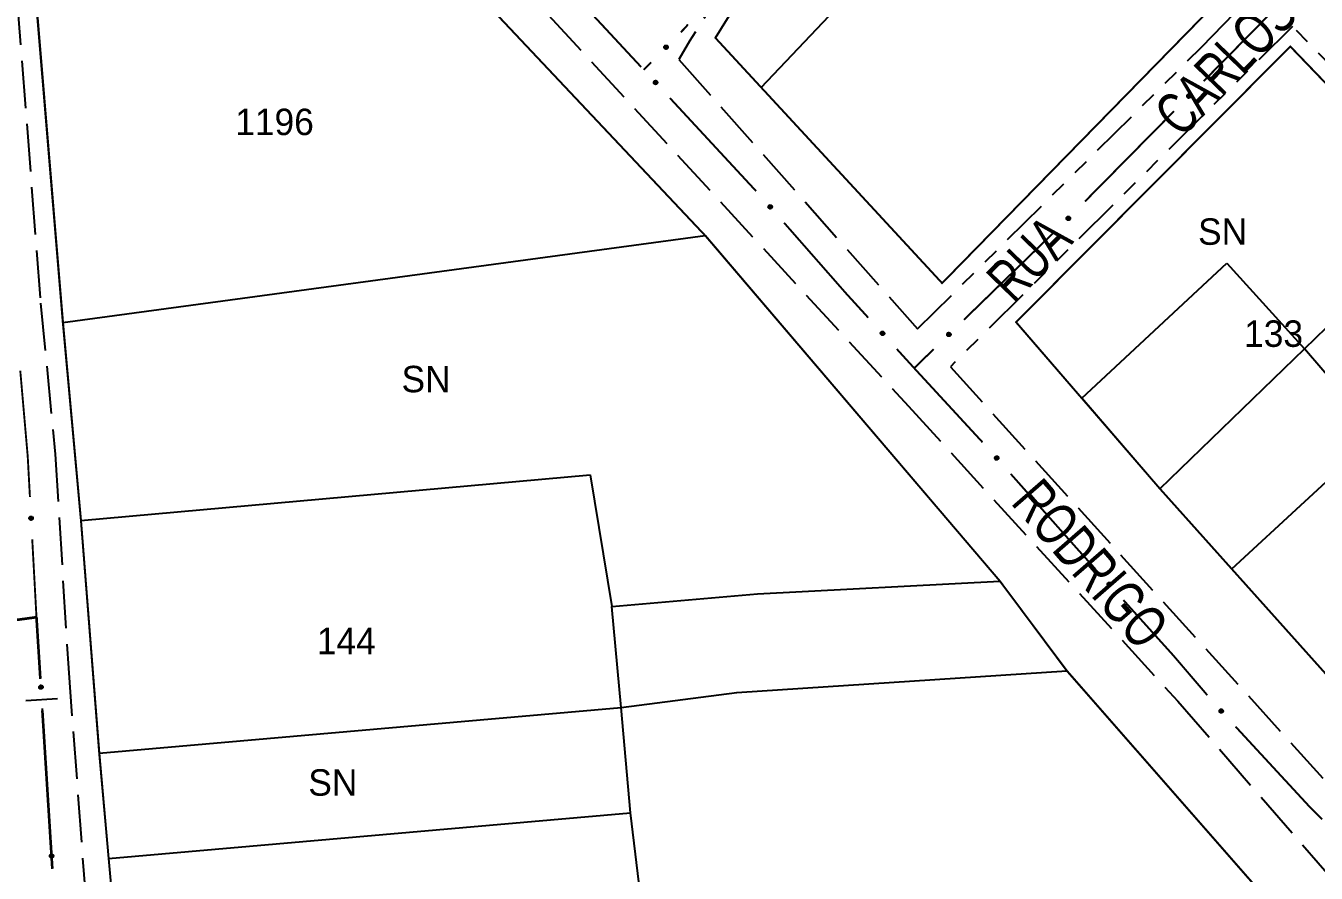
# Model space of a CAD drawing. Extents: x 203555 to 204724, y 4873703 to 4874787.
# Drawn here: x 203737.9 to 203860, y 4874218.1 to 4874298.3 of the extents above; entities that cross this region are included whole.
import ezdxf
from ezdxf.enums import TextEntityAlignment as Align

# ---------------------------------------------------------------- set-up
doc = ezdxf.new("R2010")
doc.units = 0
doc.header["$LTSCALE"] = 1.5
doc.header["$MEASUREMENT"] = 0
doc.linetypes.add('TRACO_11', pattern=[8, 3, -1, 3, -1])
doc.linetypes.add('TRACO_25', pattern=[8, 3, -1, 1, -1, 1, -1])
for name, color, linetype in [('CD_MALHA_LOTES', 7, 'CONTINUOUS'), ('LM-LIM-SETORES-BAIRROS', 250, 'CONTINUOUS'), ('RU-QUADRA', 210, 'CONTINUOUS'), ('SV-EIXO-RUA-N-PAV', 6, 'CONTINUOUS'), ('SV-EIXO-RUA-PAV', 20, 'CONTINUOUS'), ('SV-RUA-NAO-PAV', 7, 'CONTINUOUS'), ('SV-RUA-PAVIM', 7, 'CONTINUOUS'), ('SV-TXT-RUA-N-PAV', 7, 'CONTINUOUS'), ('SV-TXT-RUA-PAV', 7, 'CONTINUOUS'), ('Th_NmrPort', 1, 'CONTINUOUS')]:
    doc.layers.add(name, color=color, linetype=linetype)
doc.styles.add('ARIAL', font='ARIAL.SHX')

msp = doc.modelspace()

# ---------------------------------------------------------------- linework, layer by layer
at = {"layer": 'CD_MALHA_LOTES', "linetype": 'Continuous', "flags": 128}
for points in [[(203802.216741, 4874278.415261), (203790.197477, 4874291.155906), (203770.377777, 4874312.165159), (203763.517573, 4874319.437105), (203737.696531, 4874346.807893), (203735.162051, 4874344.974906), (203741.413878, 4874270.210521)], [(203893.200002, 4874343.955575), (203824.637069, 4874273.919708)], [(203803.180264, 4874297.111917), (203827.871525, 4874336.837396)], [(203807.512519, 4874292.429273), (203842.091842, 4874328.866392)], [(203807.512519, 4874292.429273), (203803.180264, 4874297.111917)], [(203857.592425, 4874296.303203), (203831.636477, 4874270.234142)], [(203872.479416, 4874280.829183), (203857.592425, 4874296.303203)], [(203824.637069, 4874273.919708), (203807.512519, 4874292.429273)], [(203858.921132, 4874267.703559), (203872.479416, 4874280.829183)], [(203741.413878, 4874270.210521), (203802.216741, 4874278.415261)], [(203830.111846, 4874245.743122), (203802.216741, 4874278.415261)], [(203837.855577, 4874263.036826), (203851.592568, 4874275.813065)], [(203851.592568, 4874275.813065), (203858.921132, 4874267.703559)], [(203741.413878, 4874270.210521), (203743.131181, 4874251.466447)], [(203831.636477, 4874270.234142), (203837.855577, 4874263.036826)], [(203845.255002, 4874254.47353), (203858.921132, 4874267.703559)], [(203865.873735, 4874259.628089), (203858.921132, 4874267.703559)], [(203845.255002, 4874254.47353), (203837.855577, 4874263.036826)], [(203852.050082, 4874246.892679), (203865.873735, 4874259.628089)], [(203743.131181, 4874251.466447), (203791.32497, 4874255.795948)], [(203791.32497, 4874255.795948), (203793.363361, 4874243.34166)], [(203852.050082, 4874246.892679), (203845.255002, 4874254.47353)], [(203743.131181, 4874251.466447), (203744.859399, 4874229.46549)], [(203866.421902, 4874230.858925), (203852.050082, 4874246.892679)], [(203793.363361, 4874243.34166), (203807.149284, 4874244.553666), (203830.111846, 4874245.743122)], [(203836.430393, 4874237.266616), (203830.111846, 4874245.743122)], [(203794.270869, 4874233.805436), (203793.363361, 4874243.34166)], [(203794.270869, 4874233.805436), (203805.19993, 4874235.196764), (203836.430393, 4874237.266616)], [(203869.271145, 4874199.793421), (203836.430393, 4874237.266616)], [(203744.859399, 4874229.46549), (203794.270869, 4874233.805436)], [(203795.145942, 4874223.843797), (203794.270869, 4874233.805436)], [(203744.859399, 4874229.46549), (203745.755301, 4874219.505725)], [(203745.755301, 4874219.505725), (203795.145942, 4874223.843797)], [(203797.339367, 4874205.593874), (203795.145942, 4874223.843797)], [(203745.755301, 4874219.505725), (203747.378048, 4874201.465614)]]:
    msp.add_lwpolyline(points, dxfattribs=at)
at = {"layer": 'LM-LIM-SETORES-BAIRROS', "const_width": 0.25}
for points in [[(203738.924878, 4874242.329772), (203736.787422, 4874242.04058)], [(203738.977951, 4874241.488374), (203738.924878, 4874242.329772)], [(203739.292715, 4874236.498292), (203738.977951, 4874241.488374)], [(203740.425865, 4874218.533995), (203739.481573, 4874233.504242)]]:
    msp.add_lwpolyline(points, dxfattribs=at)
at = {"layer": 'LM-LIM-SETORES-BAIRROS'}
msp.add_lwpolyline([(203740.915645, 4874234.596688), (203737.921596, 4874234.40783)], dxfattribs=at)
at = {"layer": 'RU-QUADRA', "linetype": 'Continuous', "const_width": 0.18, "flags": 128}
for points in [[(203869.271145, 4874199.793421), (203836.430393, 4874237.266616), (203830.111846, 4874245.743122), (203802.216741, 4874278.415261), (203737.696531, 4874346.807893), (203735.162051, 4874344.974906), (203741.413878, 4874270.210521), (203743.131181, 4874251.466447), (203744.859399, 4874229.46549), (203745.755301, 4874219.505725), (203747.378048, 4874201.465614), (203750.29591, 4874178.044657), (203751.307701, 4874166.61719), (203753.218857, 4874153.525573), (203758.88022, 4874129.39909), (203818.141214, 4874132.183163), (203856.521657, 4874133.972925), (203857.612912, 4874128.161651), (203760.445016, 4874122.54638)], [(203893.200002, 4874343.955575), (203824.637069, 4874273.919708), (203807.512519, 4874292.429273), (203803.180264, 4874297.111917), (203816.395896, 4874318.457902)]]:
    msp.add_lwpolyline(points, dxfattribs=at)
msp.add_lwpolyline([(203866.421902, 4874230.858925), (203859.394606, 4874238.698846), (203852.050082, 4874246.892679), (203845.255002, 4874254.47353), (203837.855577, 4874263.036826), (203831.636477, 4874270.234142), (203857.592425, 4874296.303203), (203872.479416, 4874280.829183), (203887.120728, 4874265.61053), (203894.772014, 4874257.657536), (203880.610414, 4874244.27095)], close=True, dxfattribs=at)
at = {"layer": 'SV-EIXO-RUA-N-PAV', "const_width": 0.18}
for points in [[(203857.825076, 4874301.566796), (203849.393736, 4874293.027913)], [(203800.573506, 4874298.396186), (203800.404755, 4874298.1537)], [(203800.404755, 4874298.1537), (203799.909341, 4874297.65271)], [(203797.096788, 4874294.808498), (203796.395513, 4874294.099329)], [(203846.58329, 4874290.181619), (203838.15195, 4874281.642737)], [(203835.315487, 4874278.822675), (203826.70724, 4874270.462168)], [(203823.837824, 4874267.675332), (203822.403116, 4874266.281914)], [(203822.403116, 4874266.281914), (203821.956359, 4874265.848014)]]:
    msp.add_lwpolyline(points, dxfattribs=at)
at = {"layer": 'SV-EIXO-RUA-N-PAV'}
for points in [[(203798.682365, 4874296.255367), (203798.683332, 4874296.206468), (203798.674164, 4874296.164244), (203798.65638, 4874296.131228), (203798.633059, 4874296.106151), (203798.60631, 4874296.083182), (203798.574232, 4874296.065975), (203798.534399, 4874296.054764), (203798.485354, 4874296.05345), (203798.442717, 4874296.065685), (203798.409416, 4874296.081387), (203798.381866, 4874296.1042), (203798.359989, 4874296.130559), (203798.343217, 4874296.164471), (203798.332249, 4874296.204949), (203798.332122, 4874296.254298), (203798.341394, 4874296.295631), (203798.359433, 4874296.327114), (203798.382543, 4874296.354665), (203798.410133, 4874296.377787), (203798.441718, 4874296.394496), (203798.482493, 4874296.405465), (203798.531202, 4874296.404946), (203798.572533, 4874296.396169), (203798.60426, 4874296.378576), (203798.630873, 4874296.355214), (203798.654236, 4874296.328665), (203798.672875, 4874296.29714), (203798.682365, 4874296.255367)], [(203848.167795, 4874291.629662), (203848.168798, 4874291.580763), (203848.159661, 4874291.538533), (203848.141902, 4874291.505504), (203848.118599, 4874291.480409), (203848.091867, 4874291.457421), (203848.059802, 4874291.44019), (203848.019978, 4874291.428949), (203847.970933, 4874291.427599), (203847.928287, 4874291.439802), (203847.894974, 4874291.45548), (203847.867408, 4874291.478273), (203847.845511, 4874291.504616), (203847.828714, 4874291.538515), (203847.817717, 4874291.578984), (203847.817552, 4874291.628333), (203847.826794, 4874291.669673), (203847.84481, 4874291.70117), (203847.867899, 4874291.728738), (203847.895472, 4874291.75188), (203847.927045, 4874291.768613), (203847.967811, 4874291.779612), (203848.016521, 4874291.779129), (203848.057858, 4874291.770382), (203848.089599, 4874291.752813), (203848.116229, 4874291.72947), (203848.139612, 4874291.702939), (203848.158274, 4874291.671427), (203848.167795, 4874291.629662)], [(203836.761203, 4874280.073331), (203836.761182, 4874280.024422), (203836.751163, 4874279.982392), (203836.732717, 4874279.949742), (203836.708893, 4874279.925141), (203836.681686, 4874279.902717), (203836.649267, 4874279.886161), (203836.609216, 4874279.875757), (203836.560154, 4874279.875433), (203836.517773, 4874279.888527), (203836.484796, 4874279.904899), (203836.457712, 4874279.928263), (203836.436372, 4874279.955059), (203836.420288, 4874279.989302), (203836.41014, 4874280.029993), (203836.411009, 4874280.079334), (203836.421114, 4874280.120472), (203836.439785, 4874280.151584), (203836.463447, 4874280.178663), (203836.491498, 4874280.201223), (203836.523414, 4874280.217291), (203836.564402, 4874280.227435), (203836.613091, 4874280.225932), (203836.654236, 4874280.216322), (203836.685602, 4874280.198092), (203836.711737, 4874280.174197), (203836.73456, 4874280.147182), (203836.752558, 4874280.115287), (203836.761203, 4874280.073331)], [(203825.452296, 4874269.089887), (203825.452275, 4874269.040978), (203825.442256, 4874268.998948), (203825.42381, 4874268.966298), (203825.399986, 4874268.941697), (203825.372779, 4874268.919273), (203825.34036, 4874268.902717), (203825.300309, 4874268.892313), (203825.251247, 4874268.891989), (203825.208866, 4874268.905083), (203825.175889, 4874268.921455), (203825.148805, 4874268.944819), (203825.127465, 4874268.971615), (203825.111381, 4874269.005858), (203825.101233, 4874269.046549), (203825.102102, 4874269.09589), (203825.112207, 4874269.137028), (203825.130879, 4874269.16814), (203825.15454, 4874269.195219), (203825.182591, 4874269.217779), (203825.214507, 4874269.233847), (203825.255495, 4874269.243991), (203825.304184, 4874269.242488), (203825.345329, 4874269.232878), (203825.376695, 4874269.214648), (203825.40283, 4874269.190753), (203825.425653, 4874269.163738), (203825.443652, 4874269.131843), (203825.452296, 4874269.089887)]]:
    msp.add_lwpolyline(points, close=True, dxfattribs=at)
for points in [[(203798.441718, 4874296.394496), (203798.332122, 4874296.254298)], [(203798.482493, 4874296.405465), (203798.332249, 4874296.204949)], [(203798.459925, 4874296.394392), (203798.33731, 4874296.235466)], [(203798.505235, 4874296.4014), (203798.33951, 4874296.187234)], [(203798.423326, 4874296.382609), (203798.340921, 4874296.27987)], [(203798.410133, 4874296.377787), (203798.341394, 4874296.295631)], [(203798.531202, 4874296.404946), (203798.343217, 4874296.164471)], [(203798.549629, 4874296.399718), (203798.354182, 4874296.151616)], [(203798.572533, 4874296.396169), (203798.359989, 4874296.130559)], [(203798.585409, 4874296.385446), (203798.372693, 4874296.119878)], [(203798.60426, 4874296.378576), (203798.381866, 4874296.1042)], [(203798.615433, 4874296.365351), (203798.395019, 4874296.095881)], [(203798.630873, 4874296.355214), (203798.409416, 4874296.081387)], [(203798.64067, 4874296.338476), (203798.430832, 4874296.075819)], [(203798.654236, 4874296.328665), (203798.442717, 4874296.065685)], [(203798.660129, 4874296.309638), (203798.467572, 4874296.062517)], [(203798.672875, 4874296.29714), (203798.485354, 4874296.05345)], [(203798.67575, 4874296.27692), (203798.511017, 4874296.057936)], [(203798.682365, 4874296.255367), (203798.534399, 4874296.054764)], [(203798.68181, 4874296.22871), (203798.559216, 4874296.065924)], [(203798.683332, 4874296.206468), (203798.574232, 4874296.065975)], [(203798.678209, 4874296.182376), (203798.595794, 4874296.081567)], [(203798.674164, 4874296.164244), (203798.60631, 4874296.083182)], [(203847.927045, 4874291.768613), (203847.817552, 4874291.628333)], [(203847.967811, 4874291.779612), (203847.817717, 4874291.578984)], [(203847.945252, 4874291.768522), (203847.822755, 4874291.609505)], [(203847.990557, 4874291.775563), (203847.82499, 4874291.561275)], [(203847.908661, 4874291.756712), (203847.826333, 4874291.653912)], [(203847.895472, 4874291.75188), (203847.826794, 4874291.669673)], [(203848.016521, 4874291.779129), (203847.828714, 4874291.538515)], [(203848.034952, 4874291.773915), (203847.839689, 4874291.525668)], [(203848.057858, 4874291.770382), (203847.845511, 4874291.504616)], [(203848.070743, 4874291.759669), (203847.858223, 4874291.493944)], [(203848.089599, 4874291.752813), (203847.867408, 4874291.478273)], [(203848.100781, 4874291.739596), (203847.880567, 4874291.469964)], [(203848.116229, 4874291.72947), (203847.894974, 4874291.45548)], [(203848.126039, 4874291.71274), (203847.916395, 4874291.449928)], [(203848.139612, 4874291.702939), (203847.928287, 4874291.439802)], [(203848.145519, 4874291.683917), (203847.953144, 4874291.436653)], [(203848.158274, 4874291.671427), (203847.970933, 4874291.427599)], [(203848.161164, 4874291.65121), (203847.996593, 4874291.432103)], [(203848.167795, 4874291.629662), (203848.019978, 4874291.428949)], [(203848.167259, 4874291.603004), (203848.044786, 4874291.440128)], [(203848.168798, 4874291.580763), (203848.059802, 4874291.44019)], [(203848.163693, 4874291.556667), (203848.081352, 4874291.455798)], [(203848.159661, 4874291.538533), (203848.091867, 4874291.457421)], [(203836.564402, 4874280.227435), (203836.41014, 4874280.029993)], [(203836.523414, 4874280.217291), (203836.411009, 4874280.079334)], [(203836.541616, 4874280.216819), (203836.415816, 4874280.060402)], [(203836.587058, 4874280.222911), (203836.417042, 4874280.012136)], [(203836.613091, 4874280.225932), (203836.420288, 4874279.989302)], [(203836.504786, 4874280.205778), (203836.420323, 4874280.104724)], [(203836.491498, 4874280.201223), (203836.421114, 4874280.120472)], [(203836.631409, 4874280.220333), (203836.430992, 4874279.976228)], [(203836.654236, 4874280.216322), (203836.436372, 4874279.955059)], [(203836.666894, 4874280.205341), (203836.448857, 4874279.944123)], [(203836.685602, 4874280.198092), (203836.457712, 4874279.928263)], [(203836.696505, 4874280.184644), (203836.470695, 4874279.91968)], [(203836.711737, 4874280.174197), (203836.484796, 4874279.904899)], [(203836.721195, 4874280.157265), (203836.506095, 4874279.898899)], [(203836.73456, 4874280.147182), (203836.517773, 4874279.888527)], [(203836.740067, 4874280.12804), (203836.542559, 4874279.884857)], [(203836.752558, 4874280.115287), (203836.560154, 4874279.875433)], [(203836.755025, 4874280.095013), (203836.585903, 4874279.8794)], [(203836.761203, 4874280.073331), (203836.609216, 4874279.875757)], [(203836.760109, 4874280.04669), (203836.634253, 4874279.886414)], [(203836.761182, 4874280.024422), (203836.649267, 4874279.886161)], [(203836.755574, 4874280.000438), (203836.67114, 4874279.901315)], [(203836.751163, 4874279.982392), (203836.681686, 4874279.902717)], [(203825.255495, 4874269.243991), (203825.101233, 4874269.046549)], [(203825.214507, 4874269.233847), (203825.102102, 4874269.09589)], [(203825.232709, 4874269.233375), (203825.106909, 4874269.076958)], [(203825.278151, 4874269.239467), (203825.108135, 4874269.028692)], [(203825.304184, 4874269.242488), (203825.111381, 4874269.005858)], [(203825.195879, 4874269.222334), (203825.111416, 4874269.12128)], [(203825.182591, 4874269.217779), (203825.112207, 4874269.137028)], [(203825.322502, 4874269.236889), (203825.122085, 4874268.992784)], [(203825.345329, 4874269.232878), (203825.127465, 4874268.971615)], [(203825.357987, 4874269.221897), (203825.139951, 4874268.960679)], [(203825.376695, 4874269.214648), (203825.148805, 4874268.944819)], [(203825.387598, 4874269.2012), (203825.161788, 4874268.936236)], [(203825.40283, 4874269.190753), (203825.175889, 4874268.921455)], [(203825.412288, 4874269.173821), (203825.197188, 4874268.915455)], [(203825.425653, 4874269.163738), (203825.208866, 4874268.905083)], [(203825.43116, 4874269.144596), (203825.233652, 4874268.901413)], [(203825.443652, 4874269.131843), (203825.251247, 4874268.891989)], [(203825.446118, 4874269.111569), (203825.276996, 4874268.895956)], [(203825.452296, 4874269.089887), (203825.300309, 4874268.892313)], [(203825.451202, 4874269.063246), (203825.325346, 4874268.90297)], [(203825.452275, 4874269.040978), (203825.34036, 4874268.902717)], [(203825.446667, 4874269.016994), (203825.362233, 4874268.917871)], [(203825.442256, 4874268.998948), (203825.372779, 4874268.919273)]]:
    msp.add_lwpolyline(points, dxfattribs=at)
at = {"layer": 'SV-EIXO-RUA-PAV', "const_width": 0.18}
for points in [[(203787.982458, 4874303.144425), (203796.155191, 4874294.357706)], [(203798.874709, 4874291.42441), (203807.031888, 4874282.62325)], [(203809.682294, 4874279.627585), (203814.961648, 4874273.616892)], [(203814.961648, 4874273.616892), (203815.515865, 4874272.9859)], [(203815.515865, 4874272.9859), (203817.645644, 4874270.651218)], [(203820.341419, 4874267.696087), (203821.689306, 4874266.218521)], [(203737.390226, 4874265.649703), (203738.084059, 4874257.679848)], [(203821.689306, 4874266.218521), (203822.209379, 4874265.648412)], [(203822.209379, 4874265.648412), (203828.467974, 4874258.86669)], [(203738.084059, 4874257.679848), (203738.095579, 4874257.547526)], [(203738.095579, 4874257.547526), (203738.30601, 4874253.686078)], [(203831.13097, 4874255.882091), (203837.107228, 4874249.152728)], [(203738.523669, 4874249.692004), (203738.904572, 4874242.702375)], [(203837.107228, 4874249.152728), (203837.440935, 4874248.776968)], [(203837.440935, 4874248.776968), (203839.11379, 4874246.922563)], [(203841.79309, 4874243.952487), (203846.481864, 4874238.754853)], [(203738.904572, 4874242.702375), (203738.924878, 4874242.329772)], [(203738.924878, 4874242.329772), (203739.21615, 4874237.712105)], [(203846.481864, 4874238.754853), (203846.506108, 4874238.727978)], [(203846.506108, 4874238.727978), (203849.734275, 4874234.957262)], [(203739.467961, 4874233.720039), (203740.223395, 4874221.743841)], [(203852.408194, 4874231.983257), (203859.19787, 4874224.641575)], [(203859.19787, 4874224.641575), (203859.330869, 4874224.497764)], [(203859.330869, 4874224.497764), (203860.605584, 4874223.221073)]]:
    msp.add_lwpolyline(points, dxfattribs=at)
at = {"layer": 'SV-EIXO-RUA-PAV'}
for points in [[(203797.498246, 4874293.071479), (203797.547141, 4874293.070316), (203797.588925, 4874293.059318), (203797.621135, 4874293.040114), (203797.645174, 4874293.015722), (203797.666956, 4874292.987999), (203797.68275, 4874292.955202), (203797.692217, 4874292.914919), (203797.691394, 4874292.865863), (203797.677314, 4874292.823799), (203797.660177, 4874292.791213), (203797.636186, 4874292.764683), (203797.608899, 4874292.743974), (203797.57429, 4874292.728695), (203797.533373, 4874292.7195), (203797.484065, 4874292.721521), (203797.443174, 4874292.732584), (203797.412507, 4874292.751977), (203797.385988, 4874292.776264), (203797.364089, 4874292.804835), (203797.348771, 4874292.837117), (203797.339588, 4874292.878331), (203797.342227, 4874292.926971), (203797.352796, 4874292.967881), (203797.371753, 4874292.998813), (203797.396252, 4874293.024382), (203797.423793, 4874293.046568), (203797.4561, 4874293.063817), (203797.498246, 4874293.071479)], [(203808.350346, 4874281.310854), (203808.399192, 4874281.308385), (203808.440667, 4874281.296274), (203808.472353, 4874281.276216), (203808.495731, 4874281.251191), (203808.516764, 4874281.222895), (203808.531676, 4874281.189688), (203808.540062, 4874281.149166), (203808.537929, 4874281.10015), (203808.52273, 4874281.058477), (203808.504727, 4874281.026361), (203808.480036, 4874281.000481), (203808.452206, 4874280.980509), (203808.4172, 4874280.96616), (203808.376052, 4874280.958062), (203808.326816, 4874280.9614), (203808.286236, 4874280.973552), (203808.256098, 4874280.993758), (203808.230237, 4874281.018746), (203808.20911, 4874281.047891), (203808.19466, 4874281.080572), (203808.186581, 4874281.122016), (203808.19052, 4874281.170569), (203808.202178, 4874281.211181), (203808.221955, 4874281.241595), (203808.247129, 4874281.266501), (203808.275253, 4874281.287942), (203808.308009, 4874281.304321), (203808.350346, 4874281.310854)], [(203818.978024, 4874269.353989), (203819.026908, 4874269.352439), (203819.068604, 4874269.341111), (203819.100662, 4874269.321653), (203819.124507, 4874269.297072), (203819.146069, 4874269.269177), (203819.161603, 4874269.236257), (203819.170751, 4874269.1959), (203819.16954, 4874269.146852), (203819.155128, 4874269.104901), (203819.137733, 4874269.072452), (203819.113534, 4874269.046112), (203819.086084, 4874269.025619), (203819.051355, 4874269.010614), (203819.010367, 4874269.001743), (203818.961076, 4874269.004154), (203818.920274, 4874269.01554), (203818.889761, 4874269.035175), (203818.863435, 4874269.059672), (203818.841763, 4874269.088414), (203818.826701, 4874269.120817), (203818.817843, 4874269.162102), (203818.820868, 4874269.21072), (203818.831759, 4874269.251544), (203818.85096, 4874269.282325), (203818.875661, 4874269.307701), (203818.903376, 4874269.329667), (203818.935819, 4874269.34666), (203818.978024, 4874269.353989)], [(203829.789813, 4874257.558033), (203829.838671, 4874257.555831), (203829.880213, 4874257.543948), (203829.912008, 4874257.524064), (203829.935523, 4874257.499168), (203829.956711, 4874257.470987), (203829.971804, 4874257.437863), (203829.980413, 4874257.397388), (203829.978548, 4874257.34836), (203829.963578, 4874257.306605), (203829.945752, 4874257.27439), (203829.921203, 4874257.248376), (203829.893482, 4874257.228251), (203829.858556, 4874257.213711), (203829.817453, 4874257.205387), (203829.768199, 4874257.208456), (203829.727553, 4874257.220385), (203829.697305, 4874257.240425), (203829.671308, 4874257.265271), (203829.650021, 4874257.294299), (203829.635392, 4874257.326901), (203829.627086, 4874257.3683), (203829.630759, 4874257.416873), (203829.642194, 4874257.457549), (203829.661804, 4874257.488071), (203829.686841, 4874257.513114), (203829.714847, 4874257.53471), (203829.747513, 4874257.551268), (203829.789813, 4874257.558033)], [(203738.516939, 4874251.838499), (203738.553812, 4874251.806368), (203738.578932, 4874251.771212), (203738.591444, 4874251.735861), (203738.594355, 4874251.701739), (203738.593402, 4874251.666495), (203738.584601, 4874251.631173), (203738.566149, 4874251.594134), (203738.534177, 4874251.55692), (203738.496472, 4874251.533553), (203738.46247, 4874251.519432), (203738.427064, 4874251.514348), (203738.392842, 4874251.515848), (203738.356455, 4874251.526203), (203738.319102, 4874251.545269), (203738.282459, 4874251.578324), (203738.258068, 4874251.612958), (203738.246864, 4874251.64747), (203738.241978, 4874251.683097), (203738.243383, 4874251.719066), (203738.252222, 4874251.753689), (203738.271486, 4874251.791262), (203738.30459, 4874251.826997), (203738.338856, 4874251.851718), (203738.373201, 4874251.863404), (203738.408384, 4874251.867425), (203738.443745, 4874251.866898), (203738.479619, 4874251.859529), (203738.516939, 4874251.838499)], [(203840.438936, 4874245.617945), (203840.48781, 4874245.616123), (203840.529443, 4874245.604564), (203840.561392, 4874245.584928), (203840.5851, 4874245.560215), (203840.606506, 4874245.5322), (203840.621857, 4874245.499194), (203840.63078, 4874245.458787), (203840.629297, 4874245.409746), (203840.614652, 4874245.367876), (203840.597077, 4874245.335524), (203840.572731, 4874245.309319), (203840.545168, 4874245.28898), (203840.510356, 4874245.274168), (203840.469319, 4874245.265525), (203840.420043, 4874245.26821), (203840.379305, 4874245.279823), (203840.348901, 4874245.299627), (203840.322712, 4874245.324269), (203840.3012, 4874245.353132), (203840.286318, 4874245.385618), (203840.27769, 4874245.426952), (203840.280985, 4874245.475552), (203840.292104, 4874245.516315), (203840.311475, 4874245.546989), (203840.336317, 4874245.572227), (203840.364154, 4874245.594039), (203840.39669, 4874245.610851), (203840.438936, 4874245.617945)], [(203739.442873, 4874235.866398), (203739.480019, 4874235.834583), (203739.505439, 4874235.799644), (203739.518253, 4874235.764401), (203739.521456, 4874235.730305), (203739.520804, 4874235.695054), (203739.512305, 4874235.659659), (203739.494171, 4874235.622463), (203739.462518, 4874235.584976), (203739.425015, 4874235.561288), (203739.391135, 4874235.546877), (203739.355774, 4874235.54149), (203739.32154, 4874235.542698), (203739.285065, 4874235.552741), (203739.247551, 4874235.571487), (203739.210627, 4874235.604227), (203739.185941, 4874235.638652), (203739.174441, 4874235.673066), (203739.169251, 4874235.70865), (203739.170348, 4874235.74463), (203739.178891, 4874235.779327), (203739.197833, 4874235.817064), (203739.23063, 4874235.85308), (203739.264683, 4874235.878094), (203739.298927, 4874235.890073), (203739.334075, 4874235.894394), (203739.369439, 4874235.89417), (203739.405375, 4874235.887108), (203739.442873, 4874235.866398)], [(203851.033522, 4874233.631821), (203851.082416, 4874233.630604), (203851.124188, 4874233.619561), (203851.156378, 4874233.600322), (203851.18039, 4874233.575905), (203851.202142, 4874233.548157), (203851.2179, 4874233.515344), (203851.227323, 4874233.47505), (203851.226447, 4874233.425995), (203851.212321, 4874233.383947), (203851.195148, 4874233.351379), (203851.171129, 4874233.324875), (203851.14382, 4874233.304196), (203851.109194, 4874233.288954), (203851.068267, 4874233.279804), (203851.018961, 4874233.281878), (203850.978083, 4874233.292986), (203850.947436, 4874233.312412), (203850.920944, 4874233.336728), (203850.899076, 4874233.365322), (203850.883793, 4874233.397622), (203850.874654, 4874233.438845), (203850.877347, 4874233.487483), (203850.88796, 4874233.528381), (203850.90695, 4874233.559292), (203850.931477, 4874233.584835), (203850.959042, 4874233.60699), (203850.991368, 4874233.624204), (203851.033522, 4874233.631821)], [(203740.450117, 4874219.898134), (203740.487264, 4874219.866319), (203740.512684, 4874219.83138), (203740.525498, 4874219.796137), (203740.5287, 4874219.762041), (203740.528048, 4874219.72679), (203740.51955, 4874219.691395), (203740.501415, 4874219.654199), (203740.469762, 4874219.616712), (203740.432259, 4874219.593024), (203740.398379, 4874219.578613), (203740.363018, 4874219.573226), (203740.328784, 4874219.574433), (203740.29231, 4874219.584477), (203740.254795, 4874219.603223), (203740.217871, 4874219.635963), (203740.193185, 4874219.670387), (203740.181686, 4874219.704802), (203740.176495, 4874219.740386), (203740.177592, 4874219.776366), (203740.186135, 4874219.811063), (203740.205077, 4874219.8488), (203740.237875, 4874219.884816), (203740.271927, 4874219.909829), (203740.306171, 4874219.921809), (203740.341319, 4874219.92613), (203740.376683, 4874219.925906), (203740.412619, 4874219.918844), (203740.450117, 4874219.898134)]]:
    msp.add_lwpolyline(points, close=True, dxfattribs=at)
for points in [[(203797.339588, 4874292.878331), (203797.533373, 4874292.7195)], [(203797.342227, 4874292.926971), (203797.57429, 4874292.728695)], [(203797.34464, 4874292.900875), (203797.551387, 4874292.725982)], [(203797.348252, 4874292.945153), (203797.58761, 4874292.73909)], [(203797.348771, 4874292.837117), (203797.484065, 4874292.721521)], [(203797.349668, 4874292.855303), (203797.503105, 4874292.725885)], [(203797.352796, 4874292.967881), (203797.608899, 4874292.743974)], [(203797.359847, 4874292.818225), (203797.4589, 4874292.731426)], [(203797.364069, 4874292.980278), (203797.620123, 4874292.756201)], [(203797.364089, 4874292.804835), (203797.443174, 4874292.732584)], [(203797.371753, 4874292.998813), (203797.636186, 4874292.764683)], [(203797.385452, 4874293.009399), (203797.645069, 4874292.777462)], [(203797.396252, 4874293.024382), (203797.660177, 4874292.791213)], [(203797.413401, 4874293.033442), (203797.666672, 4874292.812367)], [(203797.423793, 4874293.046568), (203797.677314, 4874292.823799)], [(203797.443058, 4874293.051627), (203797.681561, 4874292.848493)], [(203797.4561, 4874293.063817), (203797.691394, 4874292.865863)], [(203797.476425, 4874293.065809), (203797.68803, 4874292.891697)], [(203797.498246, 4874293.071479), (203797.692217, 4874292.914919)], [(203797.524853, 4874293.069763), (203797.682147, 4874292.940199)], [(203797.547141, 4874293.070316), (203797.68275, 4874292.955202)], [(203797.570987, 4874293.064149), (203797.668112, 4874292.977423)], [(203797.588925, 4874293.059318), (203797.666956, 4874292.987999)], [(203808.197029, 4874281.188583), (203808.430794, 4874280.976196)], [(203808.202178, 4874281.211181), (203808.452206, 4874280.980509)], [(203808.213779, 4874281.223273), (203808.463752, 4874280.992432)], [(203808.221955, 4874281.241595), (203808.480036, 4874281.000481)], [(203808.235932, 4874281.251811), (203808.489258, 4874281.013018)], [(203808.247129, 4874281.266501), (203808.504727, 4874281.026361)], [(203808.264514, 4874281.275099), (203808.511786, 4874281.047333)], [(203808.275253, 4874281.287942), (203808.52273, 4874281.058477)], [(203808.294646, 4874281.292485), (203808.527636, 4874281.083048)], [(203808.308009, 4874281.304321), (203808.537929, 4874281.10015)], [(203808.328381, 4874281.305769), (203808.535256, 4874281.126064)], [(203808.350346, 4874281.310854), (203808.540062, 4874281.149166)], [(203808.376898, 4874281.308428), (203808.530672, 4874281.174706)], [(203808.399192, 4874281.308385), (203808.531676, 4874281.189688)], [(203808.422865, 4874281.301583), (203808.517637, 4874281.212292)], [(203808.440667, 4874281.296274), (203808.516764, 4874281.222895)], [(203808.186581, 4874281.122016), (203808.376052, 4874280.958062)], [(203808.19052, 4874281.170569), (203808.4172, 4874280.96616)], [(203808.192234, 4874281.144417), (203808.394233, 4874280.964061)], [(203808.19466, 4874281.080572), (203808.326816, 4874280.9614)], [(203808.196043, 4874281.098727), (203808.345966, 4874280.965254)], [(203808.205227, 4874281.06139), (203808.301924, 4874280.971974)], [(203808.20911, 4874281.047891), (203808.286236, 4874280.973552)], [(203818.817843, 4874269.162102), (203819.010367, 4874269.001743)], [(203818.820868, 4874269.21072), (203819.051355, 4874269.010614)], [(203818.823073, 4874269.184605), (203819.028431, 4874269.008083)], [(203818.826701, 4874269.120817), (203818.961076, 4874269.004154)], [(203818.827036, 4874269.228854), (203819.064757, 4874269.020904)], [(203818.827741, 4874269.138995), (203818.98015, 4874269.008367)], [(203818.831759, 4874269.251544), (203819.086084, 4874269.025619)], [(203818.837626, 4874269.101838), (203818.93599, 4874269.014257)], [(203818.841763, 4874269.088414), (203818.920274, 4874269.01554)], [(203818.843131, 4874269.263853), (203819.097404, 4874269.037757)], [(203818.85096, 4874269.282325), (203819.113534, 4874269.046112)], [(203818.864743, 4874269.292803), (203819.122518, 4874269.05882)], [(203818.875661, 4874269.307701), (203819.137733, 4874269.072452)], [(203818.892881, 4874269.316624), (203819.144396, 4874269.093553)], [(203818.903376, 4874269.329667), (203819.155128, 4874269.104901)], [(203818.922681, 4874269.334574), (203819.159571, 4874269.12956)], [(203818.935819, 4874269.34666), (203819.16954, 4874269.146852)], [(203818.956159, 4874269.348492), (203819.16638, 4874269.172712)], [(203818.978024, 4874269.353989), (203819.170751, 4874269.1959)], [(203819.004617, 4874269.352063), (203819.160882, 4874269.221258)], [(203819.026908, 4874269.352439), (203819.161603, 4874269.236257)], [(203819.050705, 4874269.346084), (203819.147141, 4874269.258592)], [(203819.068604, 4874269.341111), (203819.146069, 4874269.269177)], [(203829.627086, 4874257.3683), (203829.817453, 4874257.205387)], [(203829.630759, 4874257.416873), (203829.858556, 4874257.213711)], [(203829.632616, 4874257.390731), (203829.835601, 4874257.211486)], [(203829.635392, 4874257.326901), (203829.768199, 4874257.208456)], [(203829.636675, 4874257.345063), (203829.787328, 4874257.212414)], [(203829.637169, 4874257.434923), (203829.872094, 4874257.223821)], [(203829.642194, 4874257.457549), (203829.893482, 4874257.228251)], [(203829.646064, 4874257.307777), (203829.74325, 4874257.218893)], [(203829.650021, 4874257.294299), (203829.727553, 4874257.220385)], [(203829.653729, 4874257.469704), (203829.904964, 4874257.240237)], [(203829.661804, 4874257.488071), (203829.921203, 4874257.248376)], [(203829.675725, 4874257.498364), (203829.930356, 4874257.260963)], [(203829.686841, 4874257.513114), (203829.945752, 4874257.27439)], [(203829.704178, 4874257.521808), (203829.952695, 4874257.295401)], [(203829.714847, 4874257.53471), (203829.963578, 4874257.306605)], [(203829.734215, 4874257.539358), (203829.968349, 4874257.331203)], [(203829.747513, 4874257.551268), (203829.978548, 4874257.34836)], [(203829.767876, 4874257.552828), (203829.975734, 4874257.37426)], [(203829.789813, 4874257.558033), (203829.980413, 4874257.397388)], [(203829.816378, 4874257.555753), (203829.970883, 4874257.422875)], [(203829.838671, 4874257.555831), (203829.971804, 4874257.437863)], [(203829.862382, 4874257.549159), (203829.957642, 4874257.460389)], [(203829.880213, 4874257.543948), (203829.956711, 4874257.470987)], [(203738.373201, 4874251.863404), (203738.427064, 4874251.514348)], [(203738.390503, 4874251.862797), (203738.442062, 4874251.518504)], [(203738.408384, 4874251.867425), (203738.46247, 4874251.519432)], [(203738.427365, 4874251.863439), (203738.480981, 4874251.531557)], [(203738.443745, 4874251.866898), (203738.496472, 4874251.533553)], [(203738.243383, 4874251.719066), (203738.258068, 4874251.612958)], [(203738.248673, 4874251.732078), (203738.269426, 4874251.602021)], [(203738.252222, 4874251.753689), (203738.282459, 4874251.578324)], [(203738.264529, 4874251.767106), (203738.299895, 4874251.569518)], [(203738.271486, 4874251.791262), (203738.319102, 4874251.545269)], [(203738.289774, 4874251.805379), (203738.337102, 4874251.538748)], [(203738.30459, 4874251.826997), (203738.356455, 4874251.526203)], [(203738.320841, 4874251.837136), (203738.373343, 4874251.525691)], [(203738.338856, 4874251.851718), (203738.392842, 4874251.515848)], [(203738.355449, 4874251.854054), (203738.409288, 4874251.518084)], [(203738.461798, 4874251.858483), (203738.515515, 4874251.549837)], [(203738.479619, 4874251.859529), (203738.534177, 4874251.55692)], [(203738.496529, 4874251.848077), (203738.548093, 4874251.578944)], [(203738.516939, 4874251.838499), (203738.566149, 4874251.594134)], [(203738.536313, 4874251.820181), (203738.574552, 4874251.620015)], [(203738.553812, 4874251.806368), (203738.584601, 4874251.631173)], [(203738.568218, 4874251.786389), (203738.587535, 4874251.65762)], [(203738.578932, 4874251.771212), (203738.593402, 4874251.666495)], [(203840.27769, 4874245.426952), (203840.469319, 4874245.265525)], [(203840.280985, 4874245.475552), (203840.510356, 4874245.274168)], [(203840.283046, 4874245.449426), (203840.487418, 4874245.271764)], [(203840.286318, 4874245.385618), (203840.420043, 4874245.26821)], [(203840.287254, 4874245.493651), (203840.523815, 4874245.284383)], [(203840.28746, 4874245.40379), (203840.43914, 4874245.272317)], [(203840.292104, 4874245.516315), (203840.545168, 4874245.28898)], [(203840.297138, 4874245.366578), (203840.395013, 4874245.278453)], [(203840.3012, 4874245.353132), (203840.379305, 4874245.279823)], [(203840.303543, 4874245.52856), (203840.556556, 4874245.301054)], [(203840.311475, 4874245.546989), (203840.572731, 4874245.309319)], [(203840.325316, 4874245.55739), (203840.581786, 4874245.321977)], [(203840.336317, 4874245.572227), (203840.597077, 4874245.335524)], [(203840.353586, 4874245.581054), (203840.603856, 4874245.356588)], [(203840.364154, 4874245.594039), (203840.614652, 4874245.367876)], [(203840.383485, 4874245.598838), (203840.619231, 4874245.39251)], [(203840.39669, 4874245.610851), (203840.629297, 4874245.409746)], [(203840.417041, 4874245.612569), (203840.626281, 4874245.435624)], [(203840.438936, 4874245.617945), (203840.63078, 4874245.458787)], [(203840.465518, 4874245.615871), (203840.621052, 4874245.4842)], [(203840.48781, 4874245.616123), (203840.621857, 4874245.499194)], [(203840.511572, 4874245.609636), (203840.607519, 4874245.52161)], [(203840.529443, 4874245.604564), (203840.606506, 4874245.5322)], [(203739.170348, 4874235.74463), (203739.185941, 4874235.638652)], [(203739.175527, 4874235.757687), (203739.197391, 4874235.627812)], [(203739.178891, 4874235.779327), (203739.210627, 4874235.604227)], [(203739.191083, 4874235.792849), (203739.228137, 4874235.59557)], [(203739.197833, 4874235.817064), (203739.247551, 4874235.571487)], [(203739.216, 4874235.831336), (203739.265606, 4874235.56512)], [(203739.23063, 4874235.85308), (203739.285065, 4874235.552741)], [(203739.246794, 4874235.863358), (203739.301958, 4874235.552374)], [(203739.264683, 4874235.878094), (203739.32154, 4874235.542698)], [(203739.281256, 4874235.880571), (203739.337967, 4874235.545074)], [(203739.298927, 4874235.890073), (203739.355774, 4874235.54149)], [(203739.316234, 4874235.889614), (203739.370736, 4874235.545774)], [(203739.334075, 4874235.894394), (203739.391135, 4874235.546877)], [(203739.353089, 4874235.890571), (203739.409541, 4874235.55916)], [(203739.369439, 4874235.89417), (203739.425015, 4874235.561288)], [(203739.387564, 4874235.88591), (203739.443918, 4874235.577735)], [(203739.405375, 4874235.887108), (203739.462518, 4874235.584976)], [(203739.422382, 4874235.875801), (203739.476245, 4874235.607119)], [(203739.442873, 4874235.866398), (203739.494171, 4874235.622463)], [(203739.462403, 4874235.848246), (203739.502352, 4874235.648415)], [(203739.480019, 4874235.834583), (203739.512305, 4874235.659659)], [(203739.494596, 4874235.814729), (203739.515013, 4874235.686129)], [(203739.505439, 4874235.799644), (203739.520804, 4874235.695054)], [(203850.90695, 4874233.559292), (203851.171129, 4874233.324875)], [(203850.920661, 4874233.569863), (203851.180026, 4874233.337644)], [(203850.931477, 4874233.584835), (203851.195148, 4874233.351379)], [(203850.948636, 4874233.593876), (203851.201666, 4874233.372526)], [(203850.959042, 4874233.60699), (203851.212321, 4874233.383947)], [(203850.978313, 4874233.612029), (203851.216595, 4874233.408635)], [(203850.991368, 4874233.624204), (203851.226447, 4874233.425995)], [(203851.011696, 4874233.626174), (203851.223111, 4874233.451833)], [(203851.033522, 4874233.631821), (203851.227323, 4874233.47505)], [(203851.060128, 4874233.630076), (203851.217281, 4874233.500341)], [(203851.082416, 4874233.630604), (203851.2179, 4874233.515344)], [(203851.106255, 4874233.624412), (203851.203286, 4874233.53758)], [(203851.124188, 4874233.619561), (203851.202142, 4874233.548157)], [(203850.874654, 4874233.438845), (203851.068267, 4874233.279804)], [(203850.877347, 4874233.487483), (203851.109194, 4874233.288954)], [(203850.879731, 4874233.461384), (203851.086287, 4874233.286266)], [(203850.883391, 4874233.505658), (203851.122525, 4874233.299335)], [(203850.883793, 4874233.397622), (203851.018961, 4874233.281878)], [(203850.884709, 4874233.415806), (203851.038006, 4874233.286221)], [(203850.88796, 4874233.528381), (203851.14382, 4874233.304196)], [(203850.894848, 4874233.378717), (203850.993807, 4874233.29181)], [(203850.899076, 4874233.365322), (203850.978083, 4874233.292986)], [(203850.899247, 4874233.540766), (203851.155057, 4874233.316411)], [(203740.177592, 4874219.776366), (203740.193185, 4874219.670387)], [(203740.182771, 4874219.789423), (203740.204636, 4874219.659548)], [(203740.186135, 4874219.811063), (203740.217871, 4874219.635963)], [(203740.198327, 4874219.824585), (203740.235381, 4874219.627306)], [(203740.205077, 4874219.8488), (203740.254795, 4874219.603223)], [(203740.223244, 4874219.863072), (203740.27285, 4874219.596856)], [(203740.237875, 4874219.884816), (203740.29231, 4874219.584477)], [(203740.254038, 4874219.895094), (203740.309202, 4874219.584109)], [(203740.271927, 4874219.909829), (203740.328784, 4874219.574433)], [(203740.2885, 4874219.912307), (203740.345211, 4874219.57681)], [(203740.306171, 4874219.921809), (203740.363018, 4874219.573226)], [(203740.323478, 4874219.92135), (203740.37798, 4874219.57751)], [(203740.341319, 4874219.92613), (203740.398379, 4874219.578613)], [(203740.360333, 4874219.922307), (203740.416786, 4874219.590896)], [(203740.376683, 4874219.925906), (203740.432259, 4874219.593024)], [(203740.394808, 4874219.917646), (203740.451162, 4874219.609471)], [(203740.412619, 4874219.918844), (203740.469762, 4874219.616712)], [(203740.429626, 4874219.907537), (203740.48349, 4874219.638855)], [(203740.450117, 4874219.898134), (203740.501415, 4874219.654199)], [(203740.469647, 4874219.879982), (203740.509597, 4874219.680151)], [(203740.487264, 4874219.866319), (203740.51955, 4874219.691395)], [(203740.50184, 4874219.846465), (203740.522257, 4874219.717865)], [(203740.512684, 4874219.83138), (203740.528048, 4874219.72679)]]:
    msp.add_lwpolyline(points, dxfattribs=at)
at = {"layer": 'SV-RUA-NAO-PAV', "linetype": 'TRACO_25'}
for points in [[(203822.317373, 4874269.587844, 7.571764), (203849.187714, 4874296.245047, 7.951255), (203892.564674, 4874340.851186, 8.462405), (203907.237363, 4874341.113091, 8.609554), (203904.163343, 4874383.833308, 8.663767), (203900.866833, 4874423.513947, 8.361724), (203900.494273, 4874431.320286, 8.330745), (203900.412222, 4874436.803931, 8.261043), (203900.424903, 4874442.164667, 8.22232), (203900.67817, 4874448.3605, 8.175851)], [(203832.106225, 4874347.692952, 8.106149), (203814.17472, 4874317.926906, 7.82734), (203800.728853, 4874296.803291, 7.594998)], [(203861.687209, 4874225.991677, 7.285211), (203867.306989, 4874230.228487, 7.401381), (203896.812134, 4874257.990131, 8.005467), (203857.803156, 4874298.204603, 8.175851), (203825.419654, 4874266.01676, 7.471083)]]:
    msp.add_polyline3d(points, dxfattribs=at)
at = {"layer": 'SV-RUA-PAVIM', "linetype": 'TRACO_11'}
for points in [[(203733.364487, 4874345.590402, 7.602743), (203735.891104, 4874349.288577, 7.602743), (203738.727064, 4874349.428415, 7.594998), (203741.392871, 4874348.142433, 7.587254), (203779.266364, 4874308.086809, 7.625978), (203821.439586, 4874262.297783, 7.347168), (203846.947388, 4874234.386121, 7.261976), (203868.521046, 4874209.56079, 7.176785), (203885.800091, 4874190.299216, 7.045125), (203897.000126, 4874178.435782, 7.021891), (203911.81265, 4874162.168038, 6.952188), (203940.332502, 4874131.066476, 6.766315), (203965.411943, 4874102.662388, 6.743082), (204006.913995, 4874054.908508, 6.781805)], [(203733.364487, 4874345.590402, 7.602743), (203737.069989, 4874300.938746, 5.875675), (203739.311746, 4874272.039565, 5.875675), (203740.697827, 4874257.753741, 5.875675), (203741.943408, 4874237.50528, 5.449717), (203745.700393, 4874187.651017, 4.481629), (203748.290984, 4874158.883381, 4.226054), (203748.928883, 4874153.332649, 4.226054), (203749.881654, 4874147.784003, 4.233799), (203750.888438, 4874141.628798, 4.288011), (203752.051279, 4874135.163822, 4.20282), (203754.356101, 4874126.267007, 4.117628)], [(203800.728853, 4874296.803291, 7.594998), (203799.730071, 4874295.078352, 7.594998), (203822.317373, 4874269.587844, 7.571764)], [(203825.419654, 4874266.01676, 7.409126), (203861.687209, 4874225.991677, 7.285211)]]:
    msp.add_polyline3d(points, dxfattribs=at)

# ---------------------------------------------------------------- texts
at = {"layer": 'SV-TXT-RUA-N-PAV', "style": 'ARIAL', "width": 0.7}
for s, p in [('CARLOS', (203847.311472, 4874287.560855)), ('RUA', (203831.441845, 4874271.902824))]:
    msp.add_text(s, height=4, rotation=46, dxfattribs=at).set_placement(p)
at = {"layer": 'SV-TXT-RUA-PAV', "style": 'ARIAL', "width": 0.7}
msp.add_text('RODRIGO', height=4, rotation=311, dxfattribs=at).set_placement((203831.054927, 4874253.11375))
at = {"layer": 'Th_NmrPort', "color": 1}
for s, p in [('1196', (203757.737203, 4874289.170335)), ('SN', (203848.861581, 4874278.795708)), ('133', (203853.2186, 4874269.144969)), ('SN', (203773.47317, 4874264.851112)), ('144', (203765.459487, 4874240.085315)), ('SN', (203764.651492, 4874226.703313))]:
    msp.add_text(s, height=2.5, dxfattribs=at).set_placement(p, align=Align.MIDDLE_LEFT)

doc.saveas('drawing.dxf')
